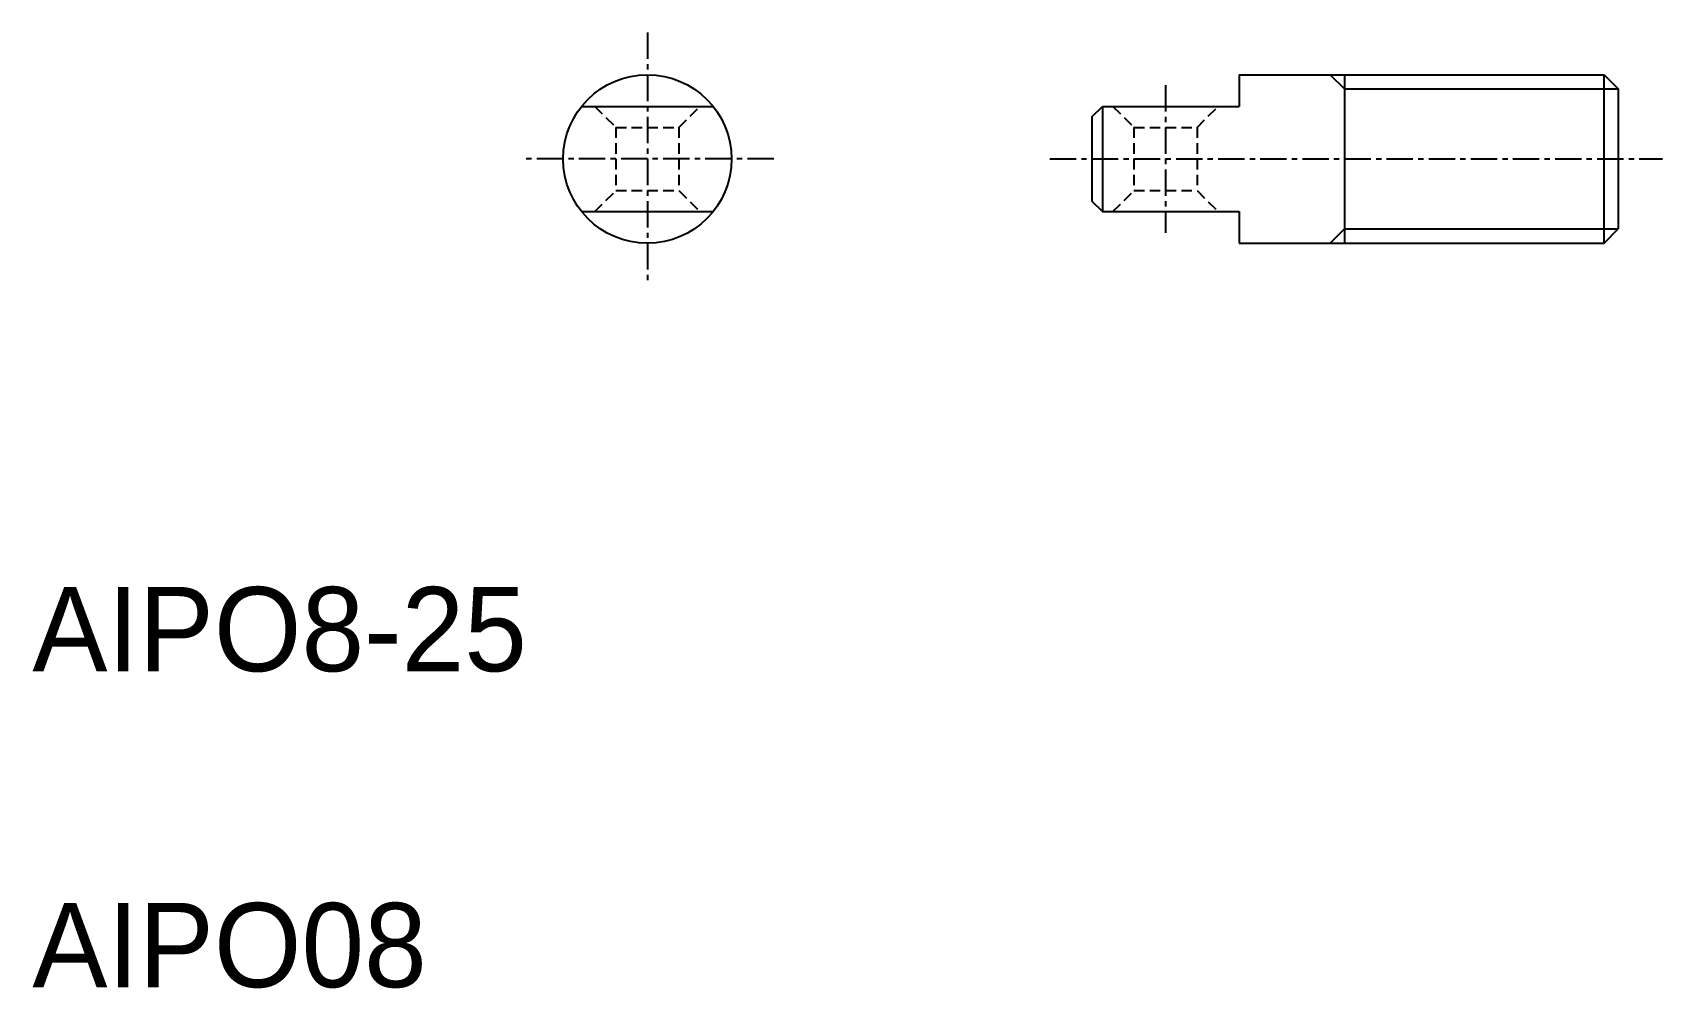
# Model space of a CAD drawing. Extents: x 10 to 87.4, y 9.9 to 55.3.
import ezdxf

# ---------------------------------------------------------------- set-up
doc = ezdxf.new("R2010")
doc.units = 0
doc.linetypes.add('CENTER', pattern=[2, 1.25, -0.25, 0.25, -0.25])
doc.linetypes.add('DASHED', pattern=[0.75, 0.5, -0.25])
doc.layers.get('0').update_dxf_attribs({"linetype": 'CONTINUOUS'})
doc.layers.add('CENTER', color=1, linetype='CENTER')

msp = doc.modelspace()

# ---------------------------------------------------------------- linework, layer by layer
at = {"color": 7, "linetype": 'CONTINUOUS'}
for p, q in [((67.32, 53.322), (84.644, 53.322)), ((67.32, 53.322), (67.32, 51.822)), ((72.32, 53.322), (72.32, 45.322)), ((84.644, 45.322), (84.644, 53.322)), ((84.644, 53.322), (85.32, 52.646)), ((85.32, 52.646), (85.32, 45.999)), ((36.088, 51.822), (42.333, 51.822)), ((60.32, 51.322), (60.82, 51.822)), ((60.32, 51.322), (60.32, 47.322)), ((60.82, 51.822), (67.32, 51.822)), ((60.82, 51.822), (60.82, 46.822)), ((60.32, 47.322), (60.82, 46.822)), ((36.088, 46.822), (42.333, 46.822)), ((60.82, 46.822), (67.32, 46.822)), ((67.32, 46.822), (67.32, 45.322)), ((84.644, 45.322), (85.32, 45.999)), ((67.32, 45.322), (84.644, 45.322))]:
    msp.add_line(p, q, dxfattribs=at)
at = {"color": 3, "linetype": 'CONTINUOUS'}
for p, q in [((71.644, 53.322), (72.32, 52.646)), ((72.32, 52.646), (85.32, 52.646)), ((71.644, 45.322), (72.32, 45.999)), ((72.32, 45.999), (85.32, 45.999))]:
    msp.add_line(p, q, dxfattribs=at)
at = {"color": 3, "linetype": 'DASHED'}
for p, q in [((36.71, 51.822), (37.71, 50.822)), ((40.71, 50.822), (41.71, 51.822)), ((61.32, 51.822), (62.32, 50.822)), ((65.32, 50.822), (66.32, 51.822)), ((37.71, 50.822), (37.71, 47.822)), ((37.71, 50.822), (40.71, 50.822)), ((40.71, 50.822), (40.71, 47.822)), ((62.32, 50.822), (65.32, 50.822)), ((62.32, 50.822), (62.32, 47.822)), ((65.32, 50.822), (65.32, 47.822)), ((36.71, 46.822), (37.71, 47.822)), ((37.71, 47.822), (40.71, 47.822)), ((40.71, 47.822), (41.71, 46.822)), ((61.32, 46.822), (62.32, 47.822)), ((62.32, 47.822), (65.32, 47.822)), ((65.32, 47.822), (66.32, 46.822))]:
    msp.add_line(p, q, dxfattribs=at)
at = {"color": 7, "linetype": 'CONTINUOUS'}
msp.add_circle((39.21, 49.322), 4, dxfattribs=at)
at = {"layer": 'CENTER', "color": 1, "linetype": 'CENTER'}
for p, q in [((39.21, 55.322), (39.21, 43.322)), ((63.82, 52.822), (63.82, 45.822)), ((45.21, 49.322), (33.21, 49.322)), ((58.32, 49.322), (87.418, 49.322))]:
    msp.add_line(p, q, dxfattribs=at)

# ---------------------------------------------------------------- texts
at = {"color": 7, "linetype": 'CONTINUOUS'}
for s, p in [('AIPO8-25', (10, 25)), ('AIPO08', (10, 10))]:
    msp.add_text(s, height=4, dxfattribs=at).set_placement(p)

doc.saveas('drawing.dxf')
